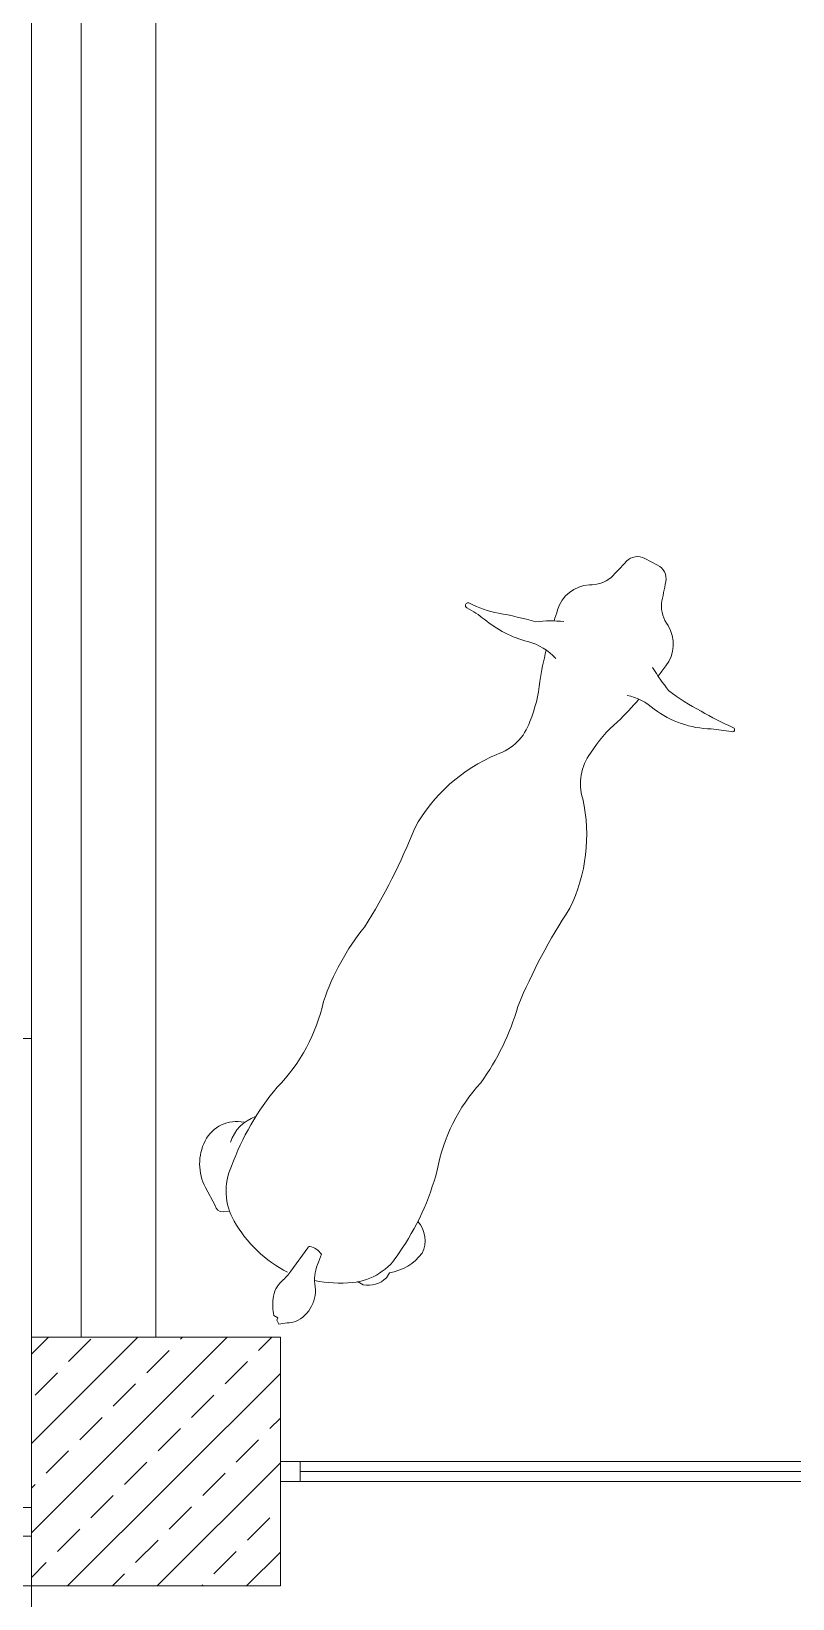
# Model space of a CAD drawing. Header units: millimetres. Extents: x 7998 to 72132, y -12523 to 5591.
# Drawn here: x 64718 to 64870.9, y -9872.5 to -9557.5 of the extents above; entities that cross this region are included whole.
import ezdxf

# ---------------------------------------------------------------- set-up
doc = ezdxf.new("R2010")
doc.units = ezdxf.units.MM
doc.layers.add('Xray_Column Scan', color=7, linetype='Continuous', lineweight=13, true_color=0x525252)
for name, color, linetype, lineweight in [('Xray_Concrete Arme Column', 8, 'Continuous', 35), ('Xray_Furniture Permanent', 143, 'Continuous', 13), ('Xray_Furniture Temporary', 23, 'Continuous', 15), ('Xray_Partition Wall', 254, 'Continuous', 25), ('Xray_Window', 153, 'Continuous', 20)]:
    doc.layers.add(name, color=color, linetype=linetype, lineweight=lineweight)

# ---------------------------------------------------------------- blocks, each defined once
blk = doc.blocks.new('02PANM04')
at = {"color": 0, "linetype": 'ByBlock'}
blk.add_line((-0.014, -0.193), (-0.014, 0.193), dxfattribs=at)
for points in [[(-3.491, 1.074, 0.142699), (-3.435, 1.949, -0.107769), (-3.441, 3.258, 0.054379), (-3.384, 3.811, -1.006928), (-3.237, 3.811, 0.076045), (-3.119, 2.998, -0.023801), (-2.865, 2, -0.058888), (-2.515, 1.339, 0.132676)], [(-20.677, 2.036), (-20.755, 2.165, -0.383245), (-20.703, 2.432), (-20.393, 2.881, -0.243068), (-19.289, 3.466, -0.341918), (-18.367, 2.769, -0.026949)], [(-21.399, -0.113, -0.144087), (-20.84, 1.787, -0.241453), (-19.565, 2.525, -0.089335), (-17.126, 2.413, 0.139387), (-14.509, 2.369, -0.08909), (-12.237, 2.312, 0.047391), (-9.263, 2.338, -0.169628), (-6.499, 1.295, 0.237508), (-5.314, 0.915, 0.078679), (-4.237, 1.175, -0.016814), (-3.41, 1.409, -0.314023)], [(-2.619, 1.579, -0.006026), (-2.316, 1.631, -0.314023), (-1.325, 1.187, 0.184528), (-0.884, 0.759, -0.000837), (-0.309, 0.592, -0.333599), (-0.014, 0.193)], [(-2.649, -1.574, 0.006623), (-2.316, -1.631, 0.314023), (-1.325, -1.187, -0.184528), (-0.884, -0.759, 0.000837), (-0.309, -0.592, 0.333599), (-0.014, -0.193)], [(-21.262, -0.858, 0.073107), (-20.84, -1.787, 0.241453), (-19.565, -2.525, 0.089335), (-17.126, -2.413, -0.139387), (-14.509, -2.369, 0.08909), (-12.237, -2.312, -0.047391), (-9.263, -2.338, 0.169628), (-6.499, -1.295, -0.237508), (-5.314, -0.915, -0.078679), (-4.237, -1.175, 0.016303), (-3.436, -1.403, 0.314023)], [(-3.491, -1.074, -0.136267), (-3.486, -1.889, 0.155713), (-3.252, -3.489, -0.005412), (-3.07, -3.997, 1.168477), (-2.951, -3.987, -0.026876), (-2.956, -3.026, -0.047933), (-2.865, -2, -0.026465), (-2.515, -1.339, -0.132676)], [(-20.753, -1.893), (-20.762, -2.067, 0.245329), (-20.315, -2.532), (-20.154, -2.541, 0.198516), (-19.287, -3.077, 0.305818), (-18.585, -2.585)]]:
    blk.add_lwpolyline(points, format="xyb", dxfattribs=at)
blk.add_lwpolyline([(-20.567, -0.295), (-21.335, -0.178, -0.050369), (-21.672, -0.091, 0.181238), (-22.205, -0.094, 0.081952), (-22.595, -0.321), (-22.6, -0.441), (-22.671, -0.455), (-22.741, -0.545, 0.008715), (-22.477, -0.909, 0.348331), (-21.341, -0.904, -0.130903), (-20.774, -0.724), (-20.553, -0.696, 0.196728), (-20.513, -0.323, 0.424558)], format="xyb", close=True, dxfattribs=at)
blk.add_arc((-18.83, 1.775), 1.086, 47.1351, 99.2861, dxfattribs=at)

msp = doc.modelspace()

# ---------------------------------------------------------------- hatches: boundary and pattern name
at = {"layer": 'Xray_Column Scan', "linetype": 'Continuous', "lineweight": 0}
h = msp.add_hatch(dxfattribs=at)
h.set_pattern_fill('ANSI33', color=256, scale=2)
h.set_pattern_definition([(45, (54483.489, -21656.314), (-8.980256, 8.980256), []), (45, (54492.469, -21656.314), (-8.980256, 8.980256), [6.35, -3.175])])
h.paths.add_polyline_path([(64718.01, -9869.9), (64718.01, -9819.9), (64768.01, -9819.9), (64768.01, -9869.9)])

# ---------------------------------------------------------------- linework, layer by layer
at = {"color": 242, "lineweight": 0, "true_color": 0xcd2027}
msp.add_lwpolyline([(64718.01, -8824.93), (64133.23, -8824.93), (64133.23, -9854.18), (64718.01, -9854.18)], close=True, dxfattribs=at)
at = {"layer": 'Xray_Concrete Arme Column', "linetype": 'Continuous', "lineweight": 0}
msp.add_lwpolyline([(64718.01, -9869.9), (64718.01, -9819.9), (64768.01, -9819.9), (64768.01, -9869.9), (64718.01, -9869.9)], dxfattribs=at)
at = {"layer": 'Xray_Furniture Permanent', "linetype": 'Continuous', "lineweight": 0}
msp.add_line((64718.01, -9759.9), (64229.94, -9759.9), dxfattribs=at)
at = {"layer": 'Xray_Furniture Temporary', "lineweight": 0, "transparency": 33554610}
for points in [[(64743.01, -9411.26), (64728.01, -9411.26), (64728.01, -9819.9), (64743.01, -9819.9)], [(64718.01, -9869.9), (64133.23, -9869.9), (64133.23, -9884.9), (64718.01, -9884.9)]]:
    msp.add_lwpolyline(points, close=True, dxfattribs=at)
at = {"layer": 'Xray_Partition Wall', "lineweight": 0}
for points in [[(64728.01, -9819.9), (64718.01, -9819.9), (64718.01, -9219.9), (64728.01, -9219.9)], [(64718.01, -9859.9), (64718.01, -9869.9), (64168.23, -9869.9), (64168.23, -9859.9)]]:
    msp.add_lwpolyline(points, close=True, dxfattribs=at)
at = {"layer": 'Xray_Window', "lineweight": 0}
msp.add_line((65041.01, -9846.9), (64772.01, -9846.9), dxfattribs=at)
msp.add_lwpolyline([(64728.01, -9819.9), (64728.01, -9411.26), (65488.01, -9411.26), (65488.01, -9844.9), (65368.01, -9844.9), (65368.01, -9819.9), (65318.01, -9819.9), (65318.01, -9844.9), (64768.01, -9844.9), (64768.01, -9819.9), (64728.01, -9819.9)], dxfattribs=at)
for points in [[(65318.01, -9848.9), (65318.01, -9844.9), (64768.01, -9844.9), (64768.01, -9848.9)], [(64772.01, -9848.9), (64768.01, -9848.9), (64768.01, -9844.9), (64772.01, -9844.9)]]:
    msp.add_lwpolyline(points, close=True, dxfattribs=at)

# ---------------------------------------------------------------- block references
at = {"layer": 'Xray_Furniture Temporary', "lineweight": 0, "xscale": 7.499999999999998, "yscale": 7.499999999999998, "zscale": 7.499999999999998, "rotation": 62.60842702051276}
msp.add_blockref('02PANM04', (64842.53, -9663.99), dxfattribs=at)

doc.saveas('drawing.dxf')
